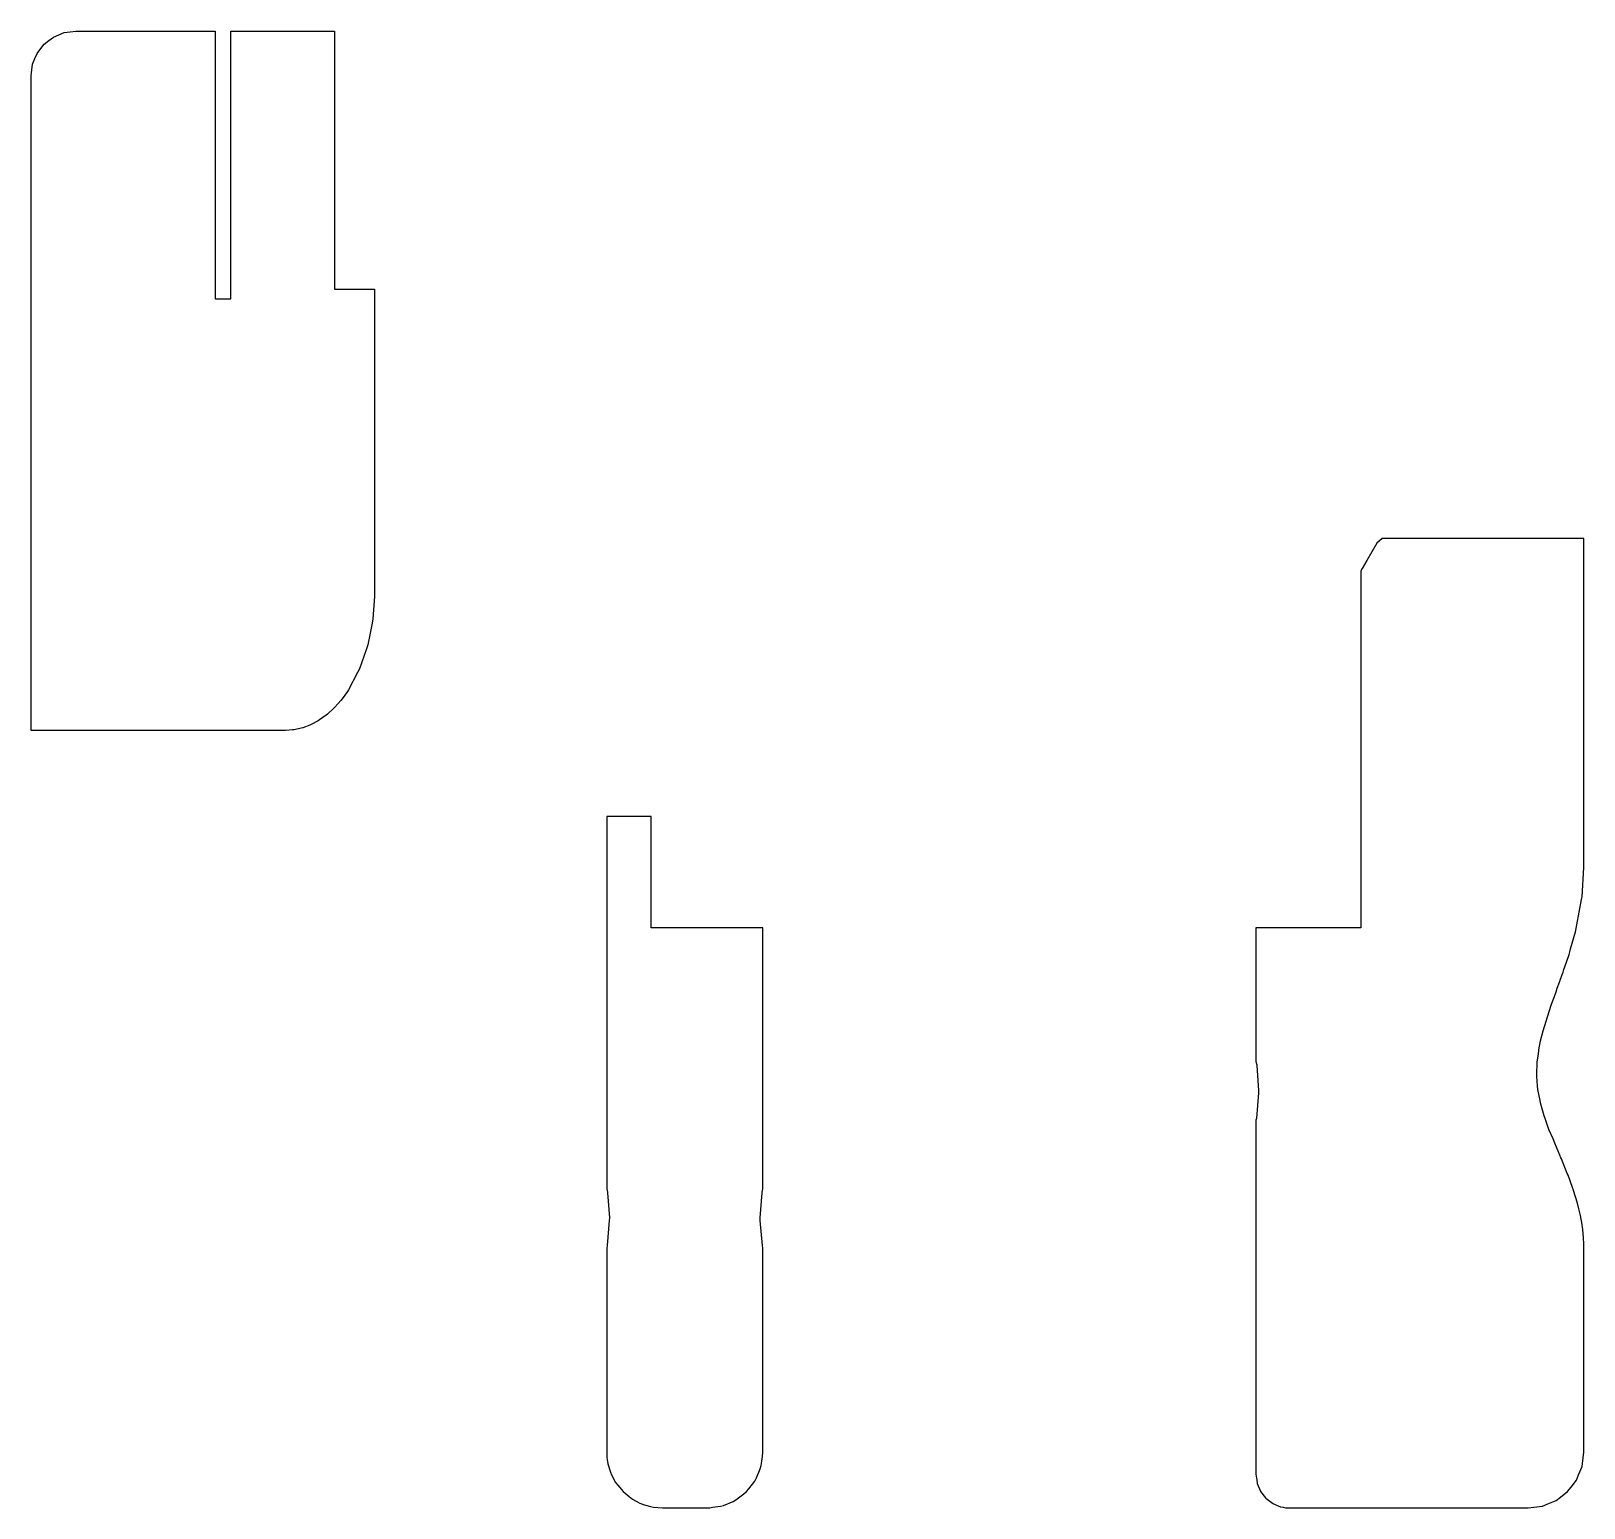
# Model space of a CAD drawing. Header units: metres. Extents: x 2.4 to 72, y -16 to 50.2.
import ezdxf

# ---------------------------------------------------------------- set-up
doc = ezdxf.new("R2010")
doc.units = ezdxf.units.M

msp = doc.modelspace()

# ---------------------------------------------------------------- linework, layer by layer
for p, q in [((3.647, 50.034), (3.882, 50.132)), ((3.882, 50.132), (4.148, 50.167)), ((4.148, 50.167), (4.4, 50.2)), ((4.4, 50.2), (9.379, 50.2)), ((9.379, 50.2), (9.761, 50.2)), ((9.761, 50.2), (10.182, 50.2)), ((10.182, 50.2), (10.603, 50.2)), ((10.603, 50.2), (10.647, 50.2)), ((10.647, 50.2), (10.647, 49.709)), ((11.353, 46.691), (11.353, 50.2)), ((11.353, 50.2), (11.391, 50.2)), ((11.391, 50.2), (11.742, 50.2)), ((11.742, 50.2), (12.081, 50.2)), ((12.081, 50.2), (12.377, 50.2)), ((12.377, 50.2), (16, 50.2)), ((16, 50.2), (16, 47.647)), ((2.831, 49.412), (2.986, 49.614)), ((2.986, 49.614), (3.198, 49.777)), ((3.198, 49.777), (3.4, 49.932)), ((3.4, 49.932), (3.647, 50.034)), ((10.647, 49.709), (10.647, 46.2)), ((2.468, 48.718), (2.571, 48.965)), ((2.571, 48.965), (2.668, 49.2)), ((2.668, 49.2), (2.831, 49.412)), ((2.4, 48.2), (2.435, 48.465)), ((2.4, 46.738), (2.4, 48.2)), ((2.435, 48.465), (2.468, 48.718)), ((16, 47.647), (16, 45.2)), ((16, 47.647), (16, 47.647)), ((2.4, 44.435), (2.4, 46.738)), ((11.353, 46.2), (11.353, 46.691)), ((10.647, 46.2), (10.647, 45.709)), ((11.353, 42.691), (11.353, 46.2)), ((10.647, 45.709), (10.647, 42.2)), ((16, 45.2), (16, 44.488)), ((2.4, 43.763), (2.4, 44.435)), ((16, 44.488), (16, 44.016)), ((16, 44.016), (16, 43.252)), ((2.4, 43.705), (2.4, 43.763)), ((2.4, 43.647), (2.4, 43.705)), ((2.4, 43.003), (2.4, 43.647)), ((16, 43.252), (16, 42.82)), ((2.4, 42.942), (2.4, 43.003)), ((2.4, 41.938), (2.4, 42.942)), ((11.353, 42.2), (11.353, 42.691)), ((16, 42.82), (16, 41.941)), ((2.4, 41.314), (2.4, 41.938)), ((10.647, 42.2), (10.647, 41.709)), ((11.353, 38.691), (11.353, 42.2)), ((16, 41.941), (16, 41.593)), ((2.4, 40.796), (2.4, 41.314)), ((10.647, 41.709), (10.647, 38.2)), ((16, 41.593), (16, 40.534)), ((2.4, 40.406), (2.4, 40.796)), ((2.4, 37.476), (2.4, 40.406)), ((16, 40.534), (16, 40.315)), ((16, 40.315), (16, 39.001)), ((16, 39.001), (16, 38.952)), ((11.353, 38.2), (11.353, 38.691)), ((16, 38.952), (16, 38.625)), ((16, 38.625), (16.418, 38.625)), ((16.418, 38.625), (17.8, 38.625)), ((17.8, 38.625), (17.8, 34.146)), ((10.647, 38.2), (10.806, 38.2)), ((10.806, 38.2), (10.815, 38.2)), ((10.815, 38.2), (11, 38.2)), ((11, 38.2), (11.012, 38.2)), ((11.012, 38.2), (11.194, 38.2)), ((11.194, 38.2), (11.203, 38.2)), ((11.203, 38.2), (11.353, 38.2)), ((2.4, 37.045), (2.4, 37.476)), ((2.4, 36.736), (2.4, 37.045)), ((2.4, 32.547), (2.4, 36.736)), ((17.8, 34.146), (17.8, 31.121)), ((2.4, 28.544), (2.4, 32.547)), ((17.8, 31.121), (17.8, 29.502)), ((17.8, 29.502), (17.8, 28.548)), ((2.4, 25.225), (2.4, 28.544)), ((17.8, 28.548), (17.8, 27.954)), ((17.8, 27.954), (17.8, 27.251)), ((17.8, 27.251), (17.8, 25.073)), ((62.711, 27.248), (62.267, 26.473)), ((62.954, 27.457), (62.711, 27.248)), ((62.973, 27.457), (62.954, 27.457)), ((68.828, 27.453), (62.973, 27.457)), ((72, 27.452), (68.828, 27.453)), ((72, 24.955), (72, 27.452)), ((62.267, 26.473), (62.055, 26.104)), ((62.055, 26.104), (62, 26.008)), ((62, 26.008), (62, 25.263)), ((2.4, 18.851), (2.4, 25.225)), ((17.8, 25.073), (17.786, 24.859)), ((62, 25.263), (62, 24.708)), ((17.786, 24.859), (17.723, 23.859)), ((62, 24.708), (62, 24.536)), ((62, 24.536), (62, 24.393)), ((62, 24.393), (62, 24.302)), ((72, 22.563), (72, 24.955)), ((17.723, 23.859), (17.683, 23.654)), ((62, 24.302), (62, 11.364)), ((17.683, 23.654), (17.496, 22.692)), ((17.43, 22.502), (17.126, 21.616)), ((17.496, 22.692), (17.43, 22.502)), ((72, 21.735), (72, 22.563)), ((17.126, 21.616), (17.038, 21.45)), ((72, 20.25), (72, 21.735)), ((17.038, 21.45), (16.628, 20.673)), ((16.282, 20.199), (16.022, 19.899)), ((16.338, 20.263), (16.282, 20.199)), ((16.577, 20.601), (16.338, 20.263)), ((16.628, 20.673), (16.577, 20.601)), ((72, 19.6), (72, 20.25)), ((15.623, 19.539), (15.331, 19.324)), ((15.686, 19.585), (15.623, 19.539)), ((15.963, 19.844), (15.686, 19.585)), ((16.022, 19.899), (15.963, 19.844)), ((72, 19.299), (72, 19.6)), ((11.791, 18.851), (2.4, 18.851)), ((13.8, 18.851), (11.791, 18.851)), ((14.123, 18.875), (13.8, 18.851)), ((14.192, 18.88), (14.123, 18.875)), ((14.512, 18.954), (14.192, 18.88)), ((14.58, 18.97), (14.512, 18.954)), ((14.894, 19.092), (14.58, 18.97)), ((14.961, 19.118), (14.894, 19.092)), ((15.266, 19.288), (14.961, 19.118)), ((15.331, 19.324), (15.266, 19.288)), ((72, 18.967), (72, 19.299)), ((72, 18.69), (72, 18.967)), ((72, 16.441), (72, 18.69)), ((72, 16.024), (72, 16.441)), ((72, 12.836), (72, 16.024)), ((30.024, 15), (28.2, 15)), ((28.2, 15), (28.2, 13.767)), ((30.2, 15), (30.024, 15)), ((30.2, 12.867), (30.2, 15)), ((28.2, 13.767), (28.2, 11.6)), ((30.2, 12.651), (30.2, 12.867)), ((30.2, 12.416), (30.2, 12.651)), ((71.913, 11.395), (71.996, 12.709)), ((71.996, 12.709), (72, 12.836)), ((72, 12.836), (72, 12.836)), ((72, 12.836), (72, 12.836)), ((30.2, 12.393), (30.2, 12.416)), ((30.2, 12.159), (30.2, 12.393)), ((30.2, 12.136), (30.2, 12.159)), ((30.2, 11.919), (30.2, 12.136)), ((30.2, 11.896), (30.2, 11.919)), ((30.2, 11.712), (30.2, 11.896)), ((28.2, 11.6), (28.2, 11.376)), ((28.2, 11.376), (28.2, 9.836)), ((30.2, 11.69), (30.2, 11.712)), ((30.2, 11.551), (30.2, 11.69)), ((30.2, 11.533), (30.2, 11.551)), ((30.2, 10.331), (30.2, 11.533)), ((62, 11.364), (62, 11.286)), ((62, 11.286), (62, 11.185)), ((62, 11.185), (62, 11.075)), ((71.681, 10.131), (71.896, 11.273)), ((71.896, 11.273), (71.907, 11.333)), ((71.907, 11.333), (71.913, 11.395)), ((62, 11.075), (62, 10.97)), ((62, 10.97), (62, 10)), ((28.2, 9.836), (28.2, 6.498)), ((30.2, 10), (30.2, 10.331)), ((34.234, 10), (30.2, 10)), ((35.2, 10), (34.234, 10)), ((35.2, 9.229), (35.2, 10)), ((61.492, 10), (57.3, 10)), ((57.3, 10), (57.3, 8.674)), ((62, 10), (61.492, 10)), ((71.4, 9.067), (71.622, 9.828)), ((71.622, 9.828), (71.656, 9.973)), ((71.656, 9.973), (71.681, 10.131)), ((35.2, 4.696), (35.2, 9.229)), ((71.364, 8.931), (71.4, 9.067)), ((57.3, 8.674), (57.3, 7.782)), ((71.097, 8.132), (71.214, 8.469)), ((71.214, 8.469), (71.332, 8.811)), ((71.332, 8.811), (71.364, 8.931)), ((57.3, 7.782), (57.3, 6.628)), ((70.904, 7.572), (71.03, 7.906)), ((71.03, 7.906), (71.065, 8.023)), ((71.065, 8.023), (71.097, 8.132)), ((70.683, 6.923), (70.749, 7.133)), ((70.749, 7.133), (70.8, 7.294)), ((70.8, 7.294), (70.904, 7.572)), ((28.2, 6.498), (28.2, 5.039)), ((57.3, 6.628), (57.3, 5.262)), ((70.441, 6.255), (70.529, 6.531)), ((70.529, 6.531), (70.593, 6.694)), ((70.593, 6.694), (70.683, 6.923)), ((70.171, 5.379), (70.306, 5.825)), ((70.306, 5.826), (70.441, 6.255)), ((70.306, 5.825), (70.306, 5.826)), ((70.306, 5.826), (70.306, 5.826)), ((28.2, 5.039), (28.2, 3.031)), ((57.3, 5.262), (57.3, 4.009)), ((69.978, 4.534), (70.059, 4.931)), ((70.059, 4.931), (70.107, 5.164)), ((70.107, 5.164), (70.171, 5.379)), ((35.2, 3.298), (35.2, 4.696)), ((69.91, 3.996), (69.949, 4.257)), ((69.949, 4.257), (69.972, 4.476)), ((69.972, 4.476), (69.978, 4.534)), ((57.3, 4.009), (57.332, 3.869)), ((57.332, 3.869), (57.338, 3.836)), ((57.338, 3.836), (57.419, 2.713)), ((69.883, 3.334), (69.886, 3.481)), ((69.886, 3.481), (69.9, 3.926)), ((69.9, 3.926), (69.91, 3.996)), ((28.2, 3.031), (28.2, 0.519)), ((35.2, 1.637), (35.2, 3.298)), ((69.918, 2.914), (69.883, 3.334)), ((69.934, 2.75), (69.918, 2.914)), ((57.418, 2.601), (57.32, 1.468)), ((57.419, 2.713), (57.418, 2.601)), ((70.031, 2.259), (69.934, 2.75)), ((70.05, 2.165), (70.031, 2.259)), ((70.135, 1.893), (70.05, 2.165)), ((35.2, -0.179), (35.2, 1.637)), ((57.317, 1.451), (57.3, 1.381)), ((57.32, 1.468), (57.317, 1.451)), ((70.219, 1.574), (70.135, 1.893)), ((70.279, 1.405), (70.219, 1.574)), ((70.433, 0.97), (70.279, 1.405)), ((57.3, 1.381), (57.3, -0.446)), ((70.615, 0.552), (70.433, 0.97)), ((28.2, 0.519), (28.2, -1.701)), ((70.69, 0.344), (70.615, 0.552)), ((70.916, -0.187), (70.69, 0.344)), ((35.2, -1.701), (35.2, -0.179)), ((57.3, -0.446), (57.3, -2.512)), ((70.97, -0.314), (70.916, -0.187)), ((70.987, -0.348), (70.97, -0.314)), ((71.253, -1.013), (70.987, -0.348)), ((71.287, -1.089), (71.253, -1.013)), ((71.486, -1.64), (71.287, -1.089)), ((28.2, -1.701), (28.232, -1.841)), ((28.232, -1.841), (28.238, -1.874)), ((28.238, -1.874), (28.319, -2.997)), ((35.081, -2.997), (35.162, -1.874)), ((35.162, -1.874), (35.168, -1.841)), ((35.168, -1.841), (35.2, -1.701)), ((71.526, -1.751), (71.486, -1.64)), ((71.53, -1.767), (71.526, -1.751)), ((71.709, -2.344), (71.53, -1.767)), ((57.3, -2.512), (57.3, -4.44)), ((71.767, -2.593), (71.709, -2.344)), ((71.844, -2.897), (71.767, -2.593)), ((28.318, -3.109), (28.22, -4.242)), ((28.319, -2.997), (28.318, -3.109)), ((35.082, -3.109), (35.081, -2.997)), ((35.18, -4.242), (35.082, -3.109)), ((71.913, -3.295), (71.844, -2.897)), ((71.934, -3.416), (71.913, -3.295)), ((71.944, -3.513), (71.934, -3.416)), ((71.984, -3.886), (71.944, -3.513)), ((71.994, -4.166), (71.984, -3.886)), ((72, -4.328), (71.994, -4.166)), ((28.217, -4.259), (28.2, -4.328)), ((28.2, -4.328), (28.2, -6.413)), ((28.22, -4.242), (28.217, -4.259)), ((35.183, -4.259), (35.18, -4.242)), ((35.2, -4.328), (35.183, -4.259)), ((35.2, -5.852), (35.2, -4.328)), ((57.3, -4.44), (57.3, -6.095)), ((72, -4.674), (72, -4.328)), ((72, -6.108), (72, -4.674)), ((35.2, -7.46), (35.2, -5.852)), ((57.3, -6.095), (57.3, -7.435)), ((72, -7.22), (72, -6.108)), ((28.2, -6.413), (28.2, -8.458)), ((35.2, -8.878), (35.2, -7.46)), ((57.3, -7.435), (57.3, -8.474)), ((72, -8.091), (72, -7.22)), ((72, -8.78), (72, -8.091)), ((28.2, -8.458), (28.2, -10.026)), ((35.2, -10.03), (35.2, -8.878)), ((57.3, -8.474), (57.3, -9.253)), ((72, -9.768), (72, -8.78)), ((57.3, -9.253), (57.3, -9.819)), ((28.2, -10.026), (28.2, -11.125)), ((35.2, -10.909), (35.2, -10.03)), ((57.3, -9.819), (57.3, -10.003)), ((57.3, -10.003), (57.3, -10.412)), ((57.3, -10.412), (57.3, -10.586)), ((72, -10.41), (72, -9.768)), ((72, -10.831), (72, -10.41)), ((28.2, -11.125), (28.2, -11.861)), ((35.2, -11.546), (35.2, -10.909)), ((57.3, -10.586), (57.3, -14.177)), ((72, -10.907), (72, -10.831)), ((72, -13.5), (72, -10.907)), ((35.2, -11.983), (35.2, -11.546)), ((28.2, -11.861), (28.2, -12.341)), ((28.2, -12.341), (28.2, -12.645)), ((35.2, -12.262), (35.2, -11.983)), ((35.2, -12.418), (35.2, -12.262)), ((35.2, -13.5), (35.2, -12.418)), ((35.2, -12.418), (35.2, -12.418)), ((28.2, -12.645), (28.2, -12.83)), ((28.2, -12.83), (28.2, -12.934)), ((28.2, -12.934), (28.2, -13.5)), ((28.2, -13.5), (28.201, -13.525)), ((28.201, -13.525), (28.212, -13.745)), ((28.212, -13.745), (28.227, -13.827)), ((28.227, -13.827), (28.256, -14.021)), ((35.141, -14.004), (35.19, -13.698)), ((35.19, -13.698), (35.2, -13.5)), ((71.915, -14.147), (71.967, -13.75)), ((71.967, -13.75), (72, -13.5)), ((28.256, -14.021), (28.367, -14.389)), ((28.367, -14.389), (28.422, -14.521)), ((28.422, -14.521), (28.601, -14.856)), ((34.915, -14.648), (35.078, -14.254)), ((35.078, -14.254), (35.128, -14.091)), ((35.128, -14.091), (35.141, -14.004)), ((57.3, -14.177), (57.3, -14.436)), ((57.3, -14.436), (57.3, -14.5)), ((57.3, -14.5), (57.307, -14.564)), ((57.307, -14.564), (57.313, -14.597)), ((57.313, -14.597), (57.32, -14.654)), ((71.665, -14.75), (71.762, -14.517)), ((71.762, -14.517), (71.915, -14.147)), ((28.601, -14.856), (28.695, -14.978)), ((28.695, -14.978), (28.932, -15.268)), ((28.932, -15.268), (29.203, -15.49)), ((34.351, -15.364), (34.468, -15.268)), ((34.468, -15.268), (34.572, -15.14)), ((34.572, -15.14), (34.836, -14.797)), ((34.836, -14.797), (34.915, -14.648)), ((57.32, -14.654), (57.348, -14.868)), ((57.348, -14.868), (57.35, -14.885)), ((57.35, -14.885), (57.355, -14.899)), ((57.355, -14.899), (57.498, -15.244)), ((57.498, -15.244), (57.505, -15.256)), ((57.505, -15.256), (57.732, -15.552)), ((70.95, -15.512), (71.268, -15.268)), ((71.268, -15.268), (71.421, -15.068)), ((71.421, -15.068), (71.665, -14.75)), ((29.203, -15.49), (29.351, -15.603)), ((29.351, -15.603), (29.651, -15.764)), ((29.651, -15.764), (29.84, -15.843)), ((29.84, -15.843), (30.158, -15.939)), ((30.158, -15.939), (30.294, -15.96)), ((30.294, -15.96), (30.7, -16)), ((30.7, -16), (31.029, -16)), ((31.029, -16), (32.7, -16)), ((32.7, -16), (32.821, -15.988)), ((32.821, -15.988), (32.938, -15.969)), ((32.938, -15.969), (33.175, -15.937)), ((33.175, -15.937), (33.303, -15.925)), ((33.303, -15.925), (33.438, -15.884)), ((33.438, -15.884), (33.864, -15.708)), ((33.864, -15.708), (33.993, -15.638)), ((33.993, -15.638), (34.351, -15.364)), ((57.732, -15.552), (57.74, -15.561)), ((57.74, -15.561), (58.037, -15.789)), ((58.037, -15.789), (58.054, -15.801)), ((58.054, -15.801), (58.401, -15.945)), ((58.401, -15.945), (58.419, -15.95)), ((58.419, -15.95), (58.517, -15.969)), ((58.517, -15.969), (58.63, -15.99)), ((58.63, -15.99), (58.677, -15.995)), ((58.677, -15.995), (58.724, -15.998)), ((58.724, -15.998), (58.738, -15.999)), ((58.738, -15.999), (58.786, -16)), ((58.786, -16), (58.8, -16)), ((58.8, -16), (61.514, -16)), ((61.514, -16), (69.5, -16)), ((69.5, -16), (69.75, -15.967)), ((69.75, -15.967), (70.147, -15.915)), ((70.147, -15.915), (70.38, -15.818)), ((70.38, -15.818), (70.75, -15.665)), ((70.75, -15.665), (70.95, -15.512))]:
    msp.add_line(p, q)

doc.saveas('drawing.dxf')
